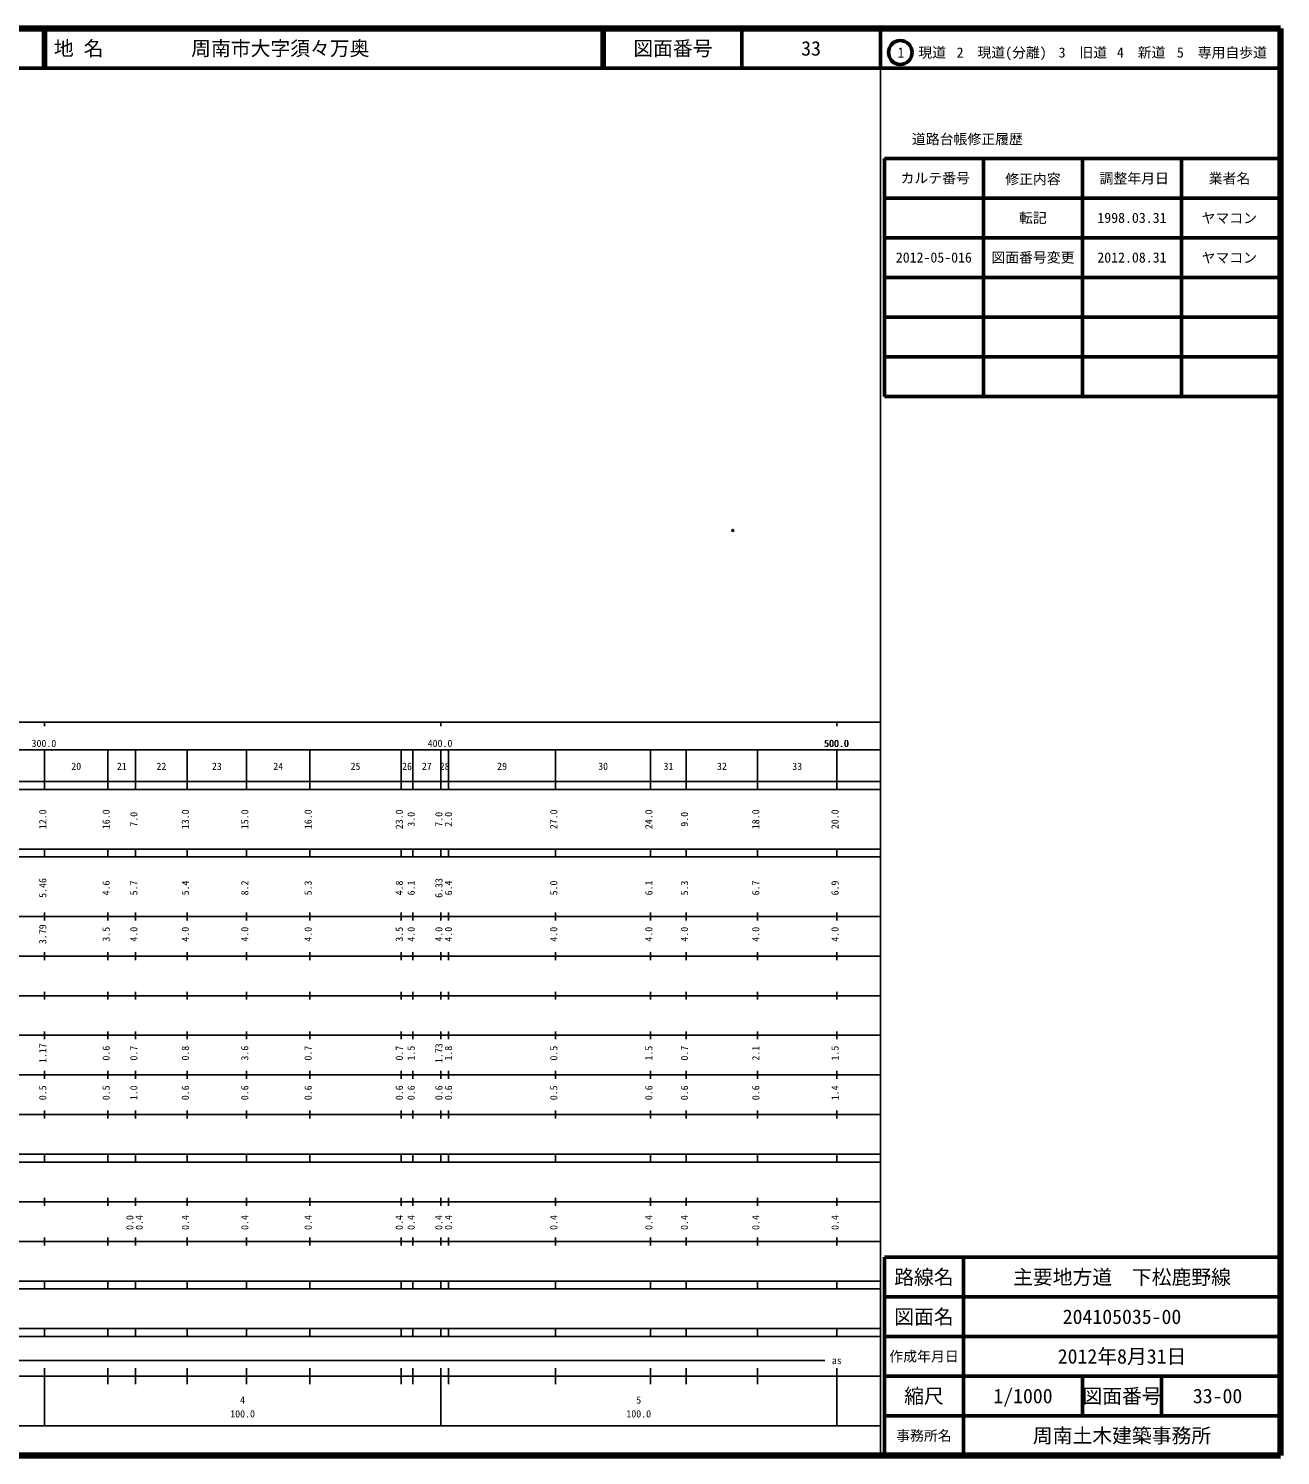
# Model space of a CAD drawing. Units: millimetres on the paper. Extents: x 40 to 680, y 20 to 380.
# Drawn here: x 364 to 680, y 20 to 380 of the extents above; entities that cross this region are included whole.
import ezdxf
from ezdxf.enums import TextEntityAlignment as Align

# ---------------------------------------------------------------- set-up
doc = ezdxf.new("R2010")
doc.units = ezdxf.units.MM
doc.header["$PDMODE"] = 32
doc.header["$PDSIZE"] = 0.5
doc.layers.add('M-OTRS', color=6, linetype='Continuous')
doc.layers.add('M-TTL-TXT', color=7, linetype='Continuous')
for name, color, linetype, lineweight in [('M-TTL', 2, 'Continuous', 140), ('M-TTL-BAND', 7, 'Continuous', 25), ('M-TTL-FRAM', 2, 'Continuous', 50), ('M-TTL-LINE', 7, 'Continuous', 50)]:
    doc.layers.add(name, color=color, linetype=linetype, lineweight=lineweight)
doc.styles.add('ＭＳ ゴシック', font='')
doc.styles.get('ＭＳ ゴシック').set_extended_font_data('MS Gothic')

msp = doc.modelspace()

# ---------------------------------------------------------------- linework, layer by layer
at = {"layer": 'M-OTRS'}
msp.add_point((541.727, 253.364), dxfattribs=at)
at = {"layer": 'M-TTL'}
for p, q in [((680, 380), (40, 380)), ((680, 20), (680, 380)), ((40, 20), (680, 20))]:
    msp.add_line(p, q, dxfattribs=at)
at = {"layer": 'M-TTL-BAND'}
for p, q in [((579, 20), (579, 370)), ((40, 205), (579, 205)), ((368, 205), (368, 204)), ((468, 205), (468, 204)), ((568, 205), (568, 204)), ((68, 198), (579, 198)), ((368, 188), (368, 198)), ((384, 188), (384, 198)), ((391, 188), (391, 198)), ((404, 188), (404, 198)), ((419, 188), (419, 198)), ((435, 188), (435, 198)), ((458, 188), (458, 198)), ((461, 188), (461, 198)), ((468, 188), (468, 198)), ((470, 188), (470, 198)), ((497, 188), (497, 198)), ((521, 188), (521, 198)), ((530, 188), (530, 198)), ((548, 188), (548, 198)), ((568, 188), (568, 198)), ((40, 190), (579, 190)), ((40, 188), (579, 188)), ((40, 173), (579, 173)), ((368, 171), (368, 173)), ((384, 171), (384, 173)), ((391, 171), (391, 173)), ((404, 171), (404, 173)), ((419, 171), (419, 173)), ((435, 171), (435, 173)), ((458, 171), (458, 173)), ((461, 171), (461, 173)), ((468, 171), (468, 173)), ((470, 171), (470, 173)), ((497, 171), (497, 173)), ((521, 171), (521, 173)), ((530, 171), (530, 173)), ((548, 171), (548, 173)), ((568, 171), (568, 173)), ((40, 171), (579, 171)), ((40, 156), (579, 156)), ((368, 155), (368, 157)), ((384, 155), (384, 157)), ((391, 155), (391, 157)), ((404, 155), (404, 157)), ((419, 155), (419, 157)), ((435, 155), (435, 157)), ((458, 155), (458, 157)), ((461, 155), (461, 157)), ((468, 155), (468, 157)), ((470, 155), (470, 157)), ((497, 155), (497, 157)), ((521, 155), (521, 157)), ((530, 155), (530, 157)), ((548, 155), (548, 157)), ((568, 155), (568, 157)), ((46, 146), (579, 146)), ((368, 145), (368, 147)), ((384, 145), (384, 147)), ((391, 145), (391, 147)), ((404, 145), (404, 147)), ((419, 145), (419, 147)), ((435, 145), (435, 147)), ((458, 145), (458, 147)), ((461, 145), (461, 147)), ((468, 145), (468, 147)), ((470, 145), (470, 147)), ((497, 145), (497, 147)), ((521, 145), (521, 147)), ((530, 145), (530, 147)), ((548, 145), (548, 147)), ((568, 145), (568, 147)), ((368, 135), (368, 137)), ((384, 135), (384, 137)), ((391, 135), (391, 137)), ((404, 135), (404, 137)), ((419, 135), (419, 137)), ((435, 135), (435, 137)), ((458, 135), (458, 137)), ((461, 135), (461, 137)), ((468, 135), (468, 137)), ((470, 135), (470, 137)), ((497, 135), (497, 137)), ((521, 135), (521, 137)), ((530, 135), (530, 137)), ((548, 135), (548, 137)), ((568, 135), (568, 137)), ((52, 136), (579, 136)), ((46, 126), (579, 126)), ((368, 125), (368, 127)), ((384, 125), (384, 127)), ((391, 125), (391, 127)), ((404, 125), (404, 127)), ((419, 125), (419, 127)), ((435, 125), (435, 127)), ((458, 125), (458, 127)), ((461, 125), (461, 127)), ((468, 125), (468, 127)), ((470, 125), (470, 127)), ((497, 125), (497, 127)), ((521, 125), (521, 127)), ((530, 125), (530, 127)), ((548, 125), (548, 127)), ((568, 125), (568, 127)), ((52, 116), (579, 116)), ((368, 115), (368, 117)), ((384, 115), (384, 117)), ((391, 115), (391, 117)), ((404, 115), (404, 117)), ((419, 115), (419, 117)), ((435, 115), (435, 117)), ((458, 115), (458, 117)), ((461, 115), (461, 117)), ((468, 115), (468, 117)), ((470, 115), (470, 117)), ((497, 115), (497, 117)), ((521, 115), (521, 117)), ((530, 115), (530, 117)), ((548, 115), (548, 117)), ((568, 115), (568, 117)), ((46, 106), (579, 106)), ((368, 105), (368, 107)), ((384, 105), (384, 107)), ((391, 105), (391, 107)), ((404, 105), (404, 107)), ((419, 105), (419, 107)), ((435, 105), (435, 107)), ((458, 105), (458, 107)), ((461, 105), (461, 107)), ((468, 105), (468, 107)), ((470, 105), (470, 107)), ((497, 105), (497, 107)), ((521, 105), (521, 107)), ((530, 105), (530, 107)), ((548, 105), (548, 107)), ((568, 105), (568, 107)), ((40, 96), (579, 96)), ((40, 94), (579, 94)), ((368, 94), (368, 96)), ((384, 94), (384, 96)), ((391, 94), (391, 96)), ((404, 94), (404, 96)), ((419, 94), (419, 96)), ((435, 94), (435, 96)), ((458, 94), (458, 96)), ((461, 94), (461, 96)), ((468, 94), (468, 96)), ((470, 94), (470, 96)), ((497, 94), (497, 96)), ((521, 94), (521, 96)), ((530, 94), (530, 96)), ((548, 94), (548, 96)), ((568, 94), (568, 96)), ((49, 84), (579, 84)), ((368, 83), (368, 85)), ((384, 83), (384, 85)), ((391, 83), (391, 85)), ((404, 83), (404, 85)), ((419, 83), (419, 85)), ((435, 83), (435, 85)), ((458, 83), (458, 85)), ((461, 83), (461, 85)), ((468, 83), (468, 85)), ((470, 83), (470, 85)), ((497, 83), (497, 85)), ((521, 83), (521, 85)), ((530, 83), (530, 85)), ((548, 83), (548, 85)), ((568, 83), (568, 85)), ((40, 74), (579, 74)), ((368, 73), (368, 75)), ((384, 73), (384, 75)), ((391, 73), (391, 75)), ((404, 73), (404, 75)), ((419, 73), (419, 75)), ((435, 73), (435, 75)), ((458, 73), (458, 75)), ((461, 73), (461, 75)), ((468, 73), (468, 75)), ((470, 73), (470, 75)), ((497, 73), (497, 75)), ((521, 73), (521, 75)), ((530, 73), (530, 75)), ((548, 73), (548, 75)), ((568, 73), (568, 75)), ((40, 64), (579, 64)), ((40, 62), (579, 62)), ((368, 62), (368, 64)), ((384, 62), (384, 64)), ((391, 62), (391, 64)), ((404, 62), (404, 64)), ((419, 62), (419, 64)), ((435, 62), (435, 64)), ((458, 62), (458, 64)), ((461, 62), (461, 64)), ((468, 62), (468, 64)), ((470, 62), (470, 64)), ((497, 62), (497, 64)), ((521, 62), (521, 64)), ((530, 62), (530, 64)), ((548, 62), (548, 64)), ((568, 62), (568, 64)), ((40, 52), (579, 52)), ((368, 50), (368, 52)), ((384, 50), (384, 52)), ((391, 50), (391, 52)), ((404, 50), (404, 52)), ((419, 50), (419, 52)), ((435, 50), (435, 52)), ((458, 50), (458, 52)), ((461, 50), (461, 52)), ((468, 50), (468, 52)), ((470, 50), (470, 52)), ((497, 50), (497, 52)), ((521, 50), (521, 52)), ((530, 50), (530, 52)), ((548, 50), (548, 52)), ((568, 50), (568, 52)), ((40, 50), (579, 50)), ((71, 44), (565, 44)), ((40, 40), (579, 40)), ((368, 27.5), (368, 42)), ((384, 38), (384, 42)), ((391, 38), (391, 42)), ((404, 38), (404, 42)), ((419, 38), (419, 42)), ((435, 38), (435, 42)), ((458, 38), (458, 42)), ((461, 38), (461, 42)), ((468, 27.5), (468, 42)), ((470, 38), (470, 42)), ((497, 38), (497, 42)), ((521, 38), (521, 42)), ((530, 38), (530, 42)), ((548, 38), (548, 42)), ((568, 27.5), (568, 42)), ((68, 27.5), (579, 27.5))]:
    msp.add_line(p, q, dxfattribs=at)
at = {"layer": 'M-TTL-FRAM'}
for p, q in [((580, 347.197), (580, 287.197)), ((580, 347.197), (680, 347.197)), ((580, 287.197), (680, 287.197)), ((680, 70), (580, 70)), ((580, 70), (580, 20))]:
    msp.add_line(p, q, dxfattribs=at)
at = {"layer": 'M-TTL-LINE'}
for p, q in [((367.75, 380), (367.75, 370)), ((368.25, 380), (368.25, 370)), ((508.747, 380), (508.747, 370)), ((509.247, 380), (509.247, 370)), ((543.997, 380), (543.997, 370)), ((579, 380), (579, 370)), ((40, 370), (680, 370)), ((605, 347.197), (605, 287.197)), ((630, 347.197), (630, 287.197)), ((655, 347.197), (655, 287.197)), ((580, 337.197), (680, 337.197)), ((580, 327.197), (680, 327.197)), ((580, 317.197), (680, 317.197)), ((580, 307.197), (680, 307.197)), ((580, 297.197), (680, 297.197)), ((600, 70), (600, 20)), ((680, 60), (580, 60)), ((680, 50), (580, 50)), ((680, 40), (580, 40)), ((630, 40), (630, 30)), ((650, 40), (650, 30)), ((680, 30), (580, 30))]:
    msp.add_line(p, q, dxfattribs=at)
msp.add_circle((584.031, 373.958), 3, dxfattribs=at)

# ---------------------------------------------------------------- texts
at = {"layer": 'M-TTL-BAND', "style": 'ＭＳ ゴシック'}
for s, p in [('300.0', (367.844, 198.195)), ('400.0', (467.844, 198.195)), ('500.0', (567.844, 198.195)), ('500.0', (568, 198.195)), ('20', (376, 192.405)), ('21', (387.5, 192.405)), ('22', (397.5, 192.405)), ('23', (411.5, 192.405)), ('24', (427, 192.405)), ('25', (446.5, 192.405)), ('26', (459.5, 192.405)), ('27', (464.5, 192.405)), ('28', (469, 192.405)), ('29', (483.5, 192.405)), ('30', (509, 192.405)), ('31', (525.5, 192.405)), ('32', (539, 192.405)), ('33', (558, 192.405)), ('as', (568, 42.5)), ('4', (418, 32.523)), ('5', (518, 32.523)), ('100.0', (418, 29.033)), ('100.0', (518, 29.033))]:
    msp.add_text(s, height=1.833, dxfattribs=at).set_placement(p, align=Align.BOTTOM_CENTER)
for s, p in [('12.0', (369, 180.5)), ('16.0', (385, 180.5)), ('7.0', (392, 180.5)), ('13.0', (405, 180.5)), ('15.0', (420, 180.5)), ('16.0', (436, 180.5)), ('23.0', (459, 180.5)), ('3.0', (462, 180.5)), ('7.0', (469, 180.5)), ('2.0', (471.425, 180.5)), ('27.0', (498, 180.5)), ('24.0', (522, 180.5)), ('9.0', (531, 180.5)), ('18.0', (549, 180.5)), ('20.0', (569, 180.5)), ('5.46', (369, 163.174)), ('4.6', (385, 163.174)), ('5.7', (392, 163.174)), ('5.4', (405, 163.174)), ('8.2', (420, 163.174)), ('5.3', (436, 163.174)), ('4.8', (459, 163.174)), ('6.1', (462, 163.174)), ('6.33', (469, 163.174)), ('6.4', (471.425, 163.174)), ('5.0', (498, 163.174)), ('6.1', (522, 163.174)), ('5.3', (531, 163.174)), ('6.7', (549, 163.174)), ('6.9', (569, 163.174)), ('3.79', (369, 151.5)), ('3.5', (385, 151.5)), ('4.0', (392, 151.5)), ('4.0', (405, 151.5)), ('4.0', (420, 151.5)), ('4.0', (436, 151.5)), ('3.5', (459, 151.5)), ('4.0', (462, 151.5)), ('4.0', (469, 151.5)), ('4.0', (471.425, 151.5)), ('4.0', (498, 151.5)), ('4.0', (522, 151.5)), ('4.0', (531, 151.5)), ('4.0', (549, 151.5)), ('4.0', (569, 151.5)), ('1.17', (369, 121.5)), ('0.6', (385, 121.5)), ('0.7', (392, 121.5)), ('0.8', (405, 121.5)), ('3.6', (420, 121.5)), ('0.7', (436, 121.5)), ('0.7', (459, 121.5)), ('1.5', (462, 121.5)), ('1.73', (469, 121.5)), ('1.8', (471.425, 121.5)), ('0.5', (498, 121.5)), ('1.5', (522, 121.5)), ('0.7', (531, 121.5)), ('2.1', (549, 121.5)), ('1.5', (569, 121.5)), ('0.5', (369, 111.5)), ('0.5', (385, 111.5)), ('1.0', (392, 111.5)), ('0.6', (405, 111.5)), ('0.6', (420, 111.5)), ('0.6', (436, 111.5)), ('0.6', (459, 111.5)), ('0.6', (462, 111.5)), ('0.6', (469, 111.5)), ('0.6', (471.425, 111.5)), ('0.5', (498, 111.5)), ('0.6', (522, 111.5)), ('0.6', (531, 111.5)), ('0.6', (549, 111.5)), ('1.4', (569, 111.5)), ('0.0', (391, 78.764)), ('0.4', (393.37, 78.764)), ('0.4', (405, 78.764)), ('0.4', (420, 78.764)), ('0.4', (436, 78.764)), ('0.4', (459, 78.764)), ('0.4', (462, 78.764)), ('0.4', (469, 78.764)), ('0.4', (471.425, 78.764)), ('0.4', (498, 78.764)), ('0.4', (522, 78.764)), ('0.4', (531, 78.764)), ('0.4', (549, 78.764)), ('0.4', (569, 78.764))]:
    msp.add_text(s, height=1.833, rotation=90, dxfattribs=at).set_placement(p, align=Align.BOTTOM_CENTER)
at = {"layer": 'M-TTL-TXT', "style": 'ＭＳ ゴシック'}
for s, p in [('地 名', (370.38, 375)), ('周南市大字須々万奥', (405.024, 375))]:
    msp.add_text(s, height=3.666, dxfattribs=at).set_placement(p, align=Align.MIDDLE_LEFT)
for s, height, p in [('図面番号', 3.666, (526.622, 375)), ('33', 3.666, (561.497, 375)), ('1\u3000現道', 2.566, (589.448, 373.958)), ('2\u3000現道(分離)', 2.566, (609.619, 373.958)), ('3\u3000旧道', 2.566, (630.121, 373.958)), ('4\u3000新道', 2.566, (644.824, 373.958)), ('5\u3000専用自歩道', 2.566, (665.228, 373.958)), ('道路台帳修正履歴', 2.566, (600.968, 352.113)), ('カルテ番号', 2.566, (592.839, 342.277)), ('修正内容', 2.566, (617.509, 342.023)), ('調整年月日', 2.566, (643.089, 342.197)), ('業者名', 2.566, (667.134, 342.197)), ('転記', 2.566, (617.5, 332.245)), ('1998.03.31', 2.566, (642.5, 332.245)), ('ヤマコン', 2.566, (667.077, 332.189)), ('2012-05-016', 2.566, (592.5, 322.245)), ('図面番号変更', 2.566, (617.5, 322.245)), ('2012.08.31', 2.566, (642.5, 322.245)), ('ヤマコン', 2.566, (667.077, 322.189)), ('路線名', 3.666, (590, 65)), ('路線名', 3.666, (590, 65)), ('主要地方道\u3000下松鹿野線', 3.666, (640, 65)), ('図面名', 3.666, (590, 55)), ('図面名', 3.666, (590, 55)), ('204105035-00', 3.666, (640, 55)), ('2012年8月31日', 3.666, (640, 45)), ('作成年月日', 2.566, (590, 45)), ('作成年月日', 2.566, (590, 45)), ('縮尺', 3.666, (590, 35)), ('縮尺', 3.666, (590, 35)), ('1/1000', 3.666, (615, 35)), ('図面番号', 3.666, (640, 35)), ('図面番号', 3.666, (640, 35)), ('33-00', 3.666, (664.125, 35)), ('事務所名', 2.566, (590, 25)), ('事務所名', 2.566, (590, 25)), ('周南土木建築事務所', 3.666, (640, 25))]:
    msp.add_text(s, height=height, dxfattribs=at).set_placement(p, align=Align.MIDDLE_CENTER)

doc.saveas('drawing.dxf')
